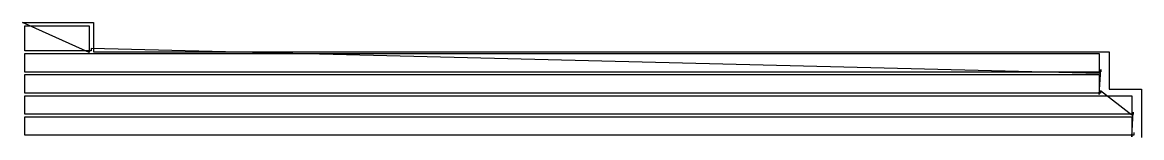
# Model space of a CAD drawing. Header units: metres. Extents: x 0 to 8501, y 0 to 875.
import ezdxf

# ---------------------------------------------------------------- set-up
doc = ezdxf.new("R2010")
doc.units = ezdxf.units.M

msp = doc.modelspace()

# ---------------------------------------------------------------- linework, layer by layer
at = {"layer": 'TOOL_0'}
for p, q in [((508, 647.804), (0, 875.42)), ((0, 875.42), (1, 875.42)), ((1, 875.42), (0, 875.42)), ((0, 875.42), (1, 875.42)), ((1, 875.42), (540.422, 875.42)), ((540.422, 875.42), (540.422, 652.546)), ((18, 658.911), (18, 848.911)), ((18, 848.911), (508, 848.911)), ((508, 848.911), (508, 658.911)), ((508, 658.911), (18, 658.911)), ((18, 498.308), (18, 638.308)), ((18, 638.308), (8178, 638.308)), ((521.852, 659.489), (508, 658.911)), ((508, 658.911), (508, 647.804)), ((8178, 487.346), (521.852, 677.796)), ((521.852, 677.796), (521.852, 659.489)), ((540.422, 652.546), (8255.632, 652.546)), ((8178, 638.308), (8178, 498.308)), ((8255.632, 652.546), (8255.632, 368.942)), ((8178, 328.013), (8190.362, 518.204)), ((8190.362, 518.204), (8190.362, 500.571)), ((8178, 498.308), (18, 498.308)), ((18, 338.235), (18, 478.235)), ((18, 478.235), (8178, 478.235)), ((8190.362, 500.571), (8178, 498.308)), ((8178, 498.308), (8178, 487.346)), ((8178, 478.235), (8178, 338.235)), ((8428, 169.437), (8189.734, 354.464)), ((8189.734, 354.464), (8189.734, 337.46)), ((8255.632, 368.942), (8501.135, 368.942)), ((8501.135, 368.942), (8501.135, 0.999)), ((8178, 338.235), (18, 338.235)), ((18, 178.163), (18, 318.163)), ((18, 318.163), (8428, 318.163)), ((8189.734, 337.46), (8178, 338.235)), ((8178, 338.235), (8178, 328.013)), ((8428, 318.163), (8428, 178.163)), ((8428, 178.163), (18, 178.163)), ((8428, 7.073), (8437.827, 193.573)), ((8437.827, 177.527), (8428, 178.163)), ((8428, 178.163), (8428, 169.437)), ((8437.827, 193.573), (8437.827, 177.527)), ((18, 18.001), (18, 158.001)), ((18, 158.001), (8428, 158.001)), ((8428, 158.001), (8428, 18.001)), ((8428, 18.001), (18, 18.001)), ((8442.892, 18.193), (8428, 18.001)), ((8428, 18.001), (8428, 7.073)), ((8442.892, 39.322), (8442.892, 18.193)), ((8501.135, 0.999), (8501.135, -0.001))]:
    msp.add_line(p, q, dxfattribs=at)

doc.saveas('drawing.dxf')
